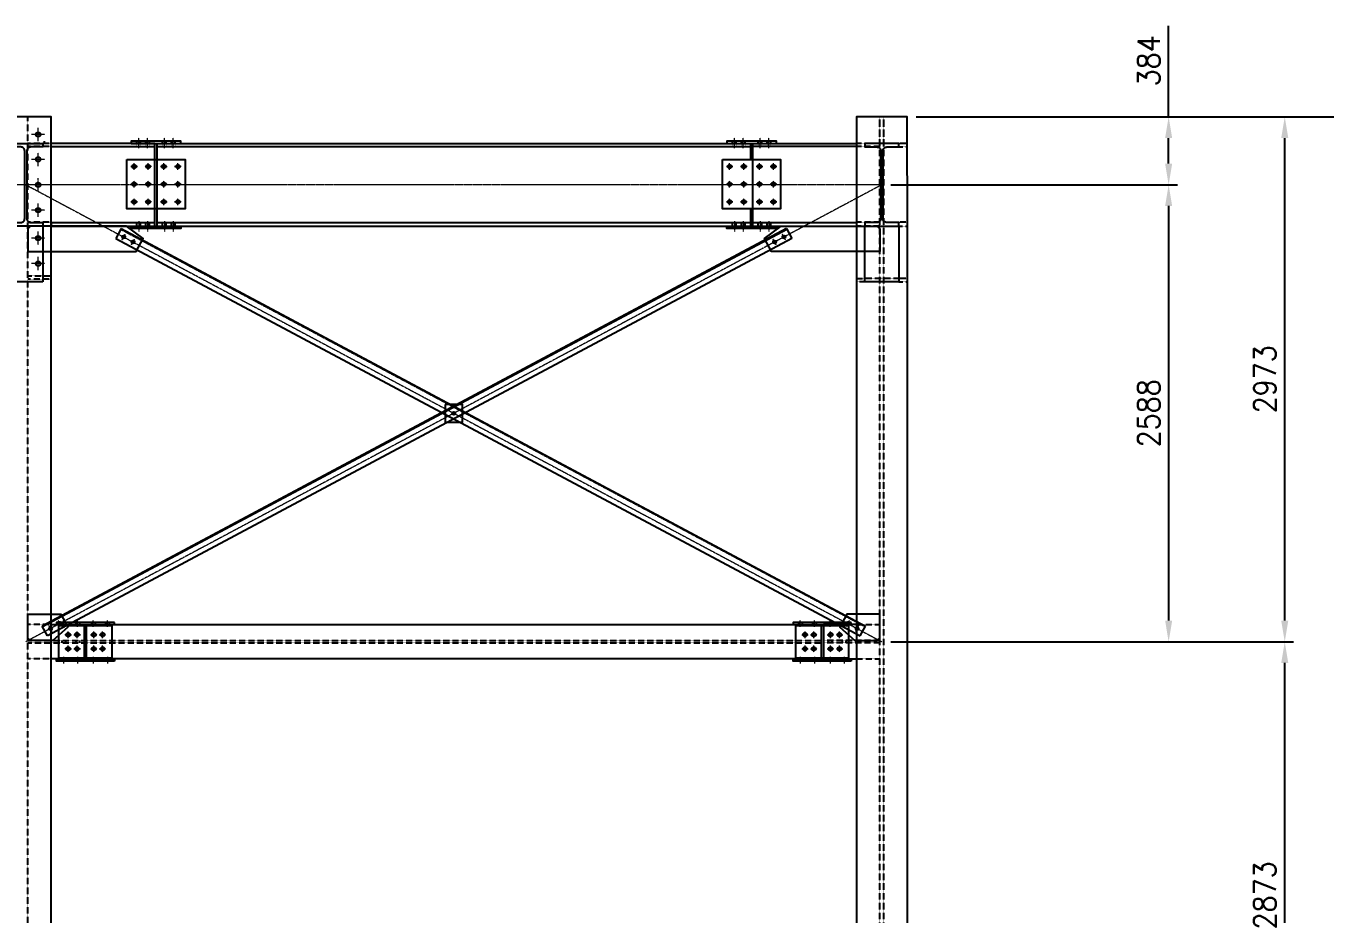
# Model space of a CAD drawing. Header units: millimetres. Extents: x 13669 to 217197, y -88248 to 24578.
# Drawn here: x 70046 to 77405, y -14609 to -9580 of the extents above; entities that cross this region are included whole.
import ezdxf

# ---------------------------------------------------------------- set-up
doc = ezdxf.new("R2010")
doc.units = ezdxf.units.MM
doc.linetypes.add('CENTER2', pattern=[1.125, 0.75, -0.125, 0.125, -0.125])
doc.linetypes.add('DASHED2', pattern=[0.375, 0.25, -0.125])
for name, color, linetype in [('CHAPA PISO', 3, 'Continuous'), ('SDDIM', 1, 'Continuous'), ('Tx_DDIM', 1, 'Continuous'), ('Tx_M_EQUIPOS', 4, 'Continuous'), ('Tx_M_EXISTENTES', 8, 'Continuous'), ('Tx_M_OCULTOS', 2, 'DASHED2')]:
    doc.layers.add(name, color=color, linetype=linetype)
for name, color, linetype, lineweight in [('Tx_EJES', 1, 'CENTER2', 5), ('Tx_M_CONTORNO FINO', 1, 'Continuous', 5), ('Tx_M_OCULTAS FINO', 1, 'DASHED2', 5)]:
    doc.layers.add(name, color=color, linetype=linetype, lineweight=lineweight)
doc.styles.add('ROMANS', font='romans.shx', dxfattribs={"width": 0.9})
doc.dimstyles.new('ESC 1-50', dxfattribs={"dimscale": 50, "dimtxt": 2.5, "dimasz": 2.4, "dimexe": 1, "dimexo": 1, "dimgap": 1, "dimtad": 1, "dimdec": 0, "dimtxsty": 'ROMANS', "dimcen": 2.5, "dimclrd": 256, "dimclre": 256, "dimclrt": 3, "dimadec": 0, "dimazin": 2, "dimtfac": 0.5, "dimtdec": 0, "dimtmove": 0, "dimatfit": 3, "dimfxl": 1, "dimtfill": 1, "dimtfillclr": 256, "dimtolj": 2, "dimlwd": -1, "dimarcsym": 0})

# ---------------------------------------------------------------- blocks, each defined once
blk = doc.blocks.new('*D276')
at = {"layer": 'Defpoints', "color": 0, "transparency": 16777216}
for p in [(75735.6, -13066.9), (77177.4, -13066.9), (76022, -15939.9)]:
    blk.add_point(p, dxfattribs=at)
at = {"layer": 'Tx_DDIM', "lineweight": -2, "transparency": 16777216}
for p, q in [((75785.6, -13066.9), (77227.4, -13066.9)), ((76072, -15939.9), (77227.4, -15939.9))]:
    blk.add_line(p, q, dxfattribs=at)
at = {"layer": 'Tx_DDIM', "transparency": 16777216}
blk.add_line((77177.4, -15819.9), (77177.4, -13186.9), dxfattribs=at)
for points in [[(77157.4, -13186.9), (77197.4, -13186.9), (77177.4, -13066.9)], [(77157.4, -15819.9), (77197.4, -15819.9), (77177.4, -15939.9)]]:
    blk.add_solid(points, dxfattribs=at)
at = {"layer": 'Tx_DDIM', "color": 3, "transparency": 16777216, "insert": (77064.9, -14503.4), "char_height": 125, "attachment_point": 5, "rotation": 90, "style": 'ROMANS', "bg_fill": 3, "box_fill_scale": 1.1, "bg_fill_color": 256, "bg_fill_true_color": 13158600, "bg_fill_transparency": 0}
blk.add_mtext('\\A2;2873', dxfattribs=at)
blk = doc.blocks.new('*D277')
at = {"layer": 'Defpoints', "color": 0, "transparency": 16777216}
for p in [(75038.3, -10094.3), (77177.4, -10094.3), (75735.6, -13066.9)]:
    blk.add_point(p, dxfattribs=at)
at = {"layer": 'Tx_DDIM', "lineweight": -2, "transparency": 16777216}
for p, q in [((75088.3, -10094.3), (77227.4, -10094.3)), ((75785.6, -13066.9), (77227.4, -13066.9))]:
    blk.add_line(p, q, dxfattribs=at)
at = {"layer": 'Tx_DDIM', "transparency": 16777216}
blk.add_line((77177.4, -12946.9), (77177.4, -10214.3), dxfattribs=at)
for points in [[(77157.4, -10214.3), (77197.4, -10214.3), (77177.4, -10094.3)], [(77157.4, -12946.9), (77197.4, -12946.9), (77177.4, -13066.9)]]:
    blk.add_solid(points, dxfattribs=at)
at = {"layer": 'Tx_DDIM', "color": 3, "transparency": 16777216, "insert": (77064.9, -11580.6), "char_height": 125, "attachment_point": 5, "rotation": 90, "style": 'ROMANS', "bg_fill": 3, "box_fill_scale": 1.1, "bg_fill_color": 256, "bg_fill_true_color": 13158600, "bg_fill_transparency": 0}
blk.add_mtext('\\A2;2973', dxfattribs=at)
blk = doc.blocks.new('*D278')
at = {"layer": 'Defpoints', "color": 0, "transparency": 16777216}
for p in [(76157.9, -10094.3), (76280.7, -18934.9), (77835.3, -18934.9)]:
    blk.add_point(p, dxfattribs=at)
at = {"layer": 'Tx_DDIM', "lineweight": -2, "transparency": 16777216}
for p, q in [((76207.9, -10094.3), (77885.3, -10094.3)), ((76330.7, -18934.9), (77885.3, -18934.9))]:
    blk.add_line(p, q, dxfattribs=at)
at = {"layer": 'Tx_DDIM', "transparency": 16777216}
blk.add_line((77835.3, -10214.3), (77835.3, -18814.9), dxfattribs=at)
for points in [[(77815.3, -10214.3), (77855.3, -10214.3), (77835.3, -10094.3)], [(77815.3, -18814.9), (77855.3, -18814.9), (77835.3, -18934.9)]]:
    blk.add_solid(points, dxfattribs=at)
at = {"layer": 'Tx_DDIM', "color": 3, "transparency": 16777216, "insert": (77722.8, -14514.6), "char_height": 125, "attachment_point": 5, "rotation": 90, "style": 'ROMANS', "bg_fill": 3, "box_fill_scale": 1.1, "bg_fill_color": 256, "bg_fill_true_color": 13158600, "bg_fill_transparency": 0}
blk.add_mtext('\\A2;8841', dxfattribs=at)
blk = doc.blocks.new('*D279')
at = {"layer": 'Defpoints', "color": 0, "transparency": 16777216}
for p in [(75038.3, -10094.3), (76519.6, -10094.3), (74894.8, -10478.8)]:
    blk.add_point(p, dxfattribs=at)
at = {"layer": 'SDDIM', "transparency": 16777216}
for p, q in [((76519.6, -10094.3), (76519.6, -9579.6)), ((76519.6, -10358.8), (76519.6, -10214.3))]:
    blk.add_line(p, q, dxfattribs=at)
at = {"layer": 'SDDIM', "lineweight": -2, "transparency": 16777216}
for p, q in [((75088.3, -10094.3), (76569.6, -10094.3)), ((74944.8, -10478.8), (76569.6, -10478.8))]:
    blk.add_line(p, q, dxfattribs=at)
at = {"layer": 'SDDIM', "transparency": 16777216}
for points in [[(76499.6, -10214.3), (76539.6, -10214.3), (76519.6, -10094.3)], [(76499.6, -10358.8), (76539.6, -10358.8), (76519.6, -10478.8)]]:
    blk.add_solid(points, dxfattribs=at)
at = {"layer": 'SDDIM', "color": 3, "transparency": 16777216, "insert": (76407.1, -9776.9), "char_height": 125, "attachment_point": 5, "rotation": 90, "style": 'ROMANS', "bg_fill": 3, "box_fill_scale": 1.1, "bg_fill_color": 256, "bg_fill_true_color": 13158600, "bg_fill_transparency": 0}
blk.add_mtext('\\A2;384', dxfattribs=at)
blk = doc.blocks.new('*D280')
at = {"layer": 'Defpoints', "color": 0, "transparency": 16777216}
for p in [(74894.8, -10478.8), (74894.8, -13066.9), (76519.6, -13066.9)]:
    blk.add_point(p, dxfattribs=at)
at = {"layer": 'SDDIM', "lineweight": -2, "transparency": 16777216}
for p, q in [((74944.8, -10478.8), (76569.6, -10478.8)), ((74944.8, -13066.9), (76569.6, -13066.9))]:
    blk.add_line(p, q, dxfattribs=at)
at = {"layer": 'SDDIM', "transparency": 16777216}
blk.add_line((76519.6, -10598.8), (76519.6, -12946.9), dxfattribs=at)
for points in [[(76499.6, -10598.8), (76539.6, -10598.8), (76519.6, -10478.8)], [(76499.6, -12946.9), (76539.6, -12946.9), (76519.6, -13066.9)]]:
    blk.add_solid(points, dxfattribs=at)
at = {"layer": 'SDDIM', "color": 3, "transparency": 16777216, "insert": (76407.1, -11772.9), "char_height": 125, "attachment_point": 5, "rotation": 90, "style": 'ROMANS', "bg_fill": 3, "box_fill_scale": 1.1, "bg_fill_color": 256, "bg_fill_true_color": 13158600, "bg_fill_transparency": 0}
blk.add_mtext('\\A2;2588', dxfattribs=at)

msp = doc.modelspace()

# ---------------------------------------------------------------- linework, layer by layer
at = {"layer": 'CHAPA PISO'}
for p, q in [((70044.809871, -10244.2665934), (70097.809871, -10244.2665934)), ((70150.809871, -10244.2665935), (70150.809871, -10232.2665935)), ((70188.309871, -10689.9665936), (70188.309871, -10713.2665934))]:
    msp.add_line(p, q, dxfattribs=at)
at = {"layer": 'Tx_EJES'}
for p, q in [((70152.509871, -10194.5165936), (70077.109871, -10194.5165936)), ((70114.809871, -10232.2165936), (70114.809871, -10156.8165936)), ((70684.9848709, -10270.1415933), (70684.9848709, -10213.5915933)), ((70734.9848709, -10270.1415933), (70734.9848709, -10213.5915933)), ((70830.2348709, -10270.1415933), (70830.2348709, -10213.5915933)), ((70880.2348709, -10270.1415933), (70880.2348709, -10213.5915933)), ((74059.3848711, -10270.1415933), (74059.3848711, -10213.5915933)), ((74109.3848711, -10270.1415933), (74109.3848711, -10213.5915933)), ((74204.6348711, -10270.1415933), (74204.6348711, -10213.5915933)), ((74254.6348711, -10270.1415933), (74254.6348711, -10213.5915933)), ((70114.809871, -10372.8165936), (70114.809871, -10297.4165936)), ((70685.0996621, -10271.7665932), (70685.0996621, -10234.0665932)), ((70734.8700797, -10271.7665931), (70734.8700797, -10234.0665931)), ((70830.3496624, -10271.7665932), (70830.3496624, -10234.0665932)), ((70880.12008, -10271.7665931), (70880.12008, -10234.0665931)), ((74059.4996623, -10271.7665932), (74059.4996623, -10234.0665932)), ((74109.4996623, -10271.7665931), (74109.4996623, -10234.0665931)), ((74204.5200799, -10271.7665934), (74204.5200799, -10234.0665934)), ((74254.5200799, -10271.7665932), (74254.5200799, -10234.0665932)), ((70152.509871, -10335.1165936), (70077.109871, -10335.1165936)), ((70677.0098709, -10375.7665933), (70639.3098709, -10375.7665933)), ((70639.3098709, -10375.7665936), (70677.0098709, -10375.7665936)), ((70658.1598709, -10394.6165933), (70658.1598709, -10356.9165933)), ((70658.1598709, -10394.6165936), (70658.1598709, -10356.9165936)), ((70757.0098709, -10375.7665933), (70719.3098709, -10375.7665933)), ((70719.3098709, -10375.7665936), (70757.0098709, -10375.7665936)), ((70738.1598709, -10394.6165933), (70738.1598709, -10356.9165933)), ((70738.1598709, -10394.6165936), (70738.1598709, -10356.9165936)), ((70845.9098709, -10375.7665933), (70808.2098709, -10375.7665933)), ((70808.2098712, -10375.7665933), (70845.9098712, -10375.7665933)), ((70827.0598709, -10394.6165933), (70827.0598709, -10356.9165933)), ((70827.0598712, -10394.6165933), (70827.0598712, -10356.9165933)), ((70925.9098709, -10375.7665933), (70888.2098709, -10375.7665933)), ((70888.2098712, -10375.7665933), (70925.9098712, -10375.7665933)), ((70907.0598709, -10394.6165933), (70907.0598709, -10356.9165933)), ((70907.0598712, -10394.6165933), (70907.0598712, -10356.9165933)), ((74051.4098711, -10375.7665933), (74013.7098711, -10375.7665933)), ((74013.7098711, -10375.7665933), (74051.4098711, -10375.7665933)), ((74032.5598711, -10394.6165933), (74032.5598711, -10356.9165933)), ((74032.5598711, -10394.6165933), (74032.5598711, -10356.9165933)), ((74131.4098711, -10375.7665933), (74093.7098711, -10375.7665933)), ((74093.7098711, -10375.7665933), (74131.4098711, -10375.7665933)), ((74112.5598711, -10394.6165933), (74112.5598711, -10356.9165933)), ((74112.5598711, -10394.6165933), (74112.5598711, -10356.9165933)), ((74182.6098711, -10375.7665933), (74220.3098711, -10375.7665933)), ((74220.3098711, -10375.7665933), (74182.6098711, -10375.7665933)), ((74201.4598711, -10394.6165933), (74201.4598711, -10356.9165933)), ((74201.4598711, -10394.6165933), (74201.4598711, -10356.9165933)), ((74262.6098711, -10375.7665933), (74300.3098711, -10375.7665933)), ((74300.3098711, -10375.7665933), (74262.6098711, -10375.7665933)), ((74281.4598711, -10394.6165933), (74281.4598711, -10356.9165933)), ((74281.4598711, -10394.6165933), (74281.4598711, -10356.9165933)), ((70114.809871, -10516.7165936), (70114.809871, -10441.3165936)), ((74894.809871, -10478.7665934), (63834.4744281, -10478.7665934)), ((70044.8098709, -10478.7665934), (74894.809871, -13066.9465937)), ((74894.809871, -10478.7665934), (70044.8098709, -13066.9465937)), ((70152.509871, -10479.0165936), (70077.109871, -10479.0165936)), ((70677.0098709, -10475.7665933), (70639.3098709, -10475.7665933)), ((70639.3098709, -10475.7665936), (70677.0098709, -10475.7665936)), ((70658.1598709, -10494.6165933), (70658.1598709, -10456.9165933)), ((70658.1598709, -10494.6165936), (70658.1598709, -10456.9165936)), ((70757.0098709, -10475.7665933), (70719.3098709, -10475.7665933)), ((70719.3098709, -10475.7665936), (70757.0098709, -10475.7665936)), ((70738.1598709, -10494.6165933), (70738.1598709, -10456.9165933)), ((70738.1598709, -10494.6165936), (70738.1598709, -10456.9165936)), ((70845.9098709, -10475.7665933), (70808.2098709, -10475.7665933)), ((70808.2098712, -10475.7665933), (70845.9098712, -10475.7665933)), ((70827.0598709, -10494.6165933), (70827.0598709, -10456.9165933)), ((70827.0598712, -10494.6165933), (70827.0598712, -10456.9165933)), ((70925.9098709, -10475.7665933), (70888.2098709, -10475.7665933)), ((70888.2098712, -10475.7665933), (70925.9098712, -10475.7665933)), ((70907.0598709, -10494.6165933), (70907.0598709, -10456.9165933)), ((70907.0598712, -10494.6165933), (70907.0598712, -10456.9165933)), ((74051.4098711, -10475.7665933), (74013.7098711, -10475.7665933)), ((74013.7098711, -10475.7665933), (74051.4098711, -10475.7665933)), ((74032.5598711, -10494.6165933), (74032.5598711, -10456.9165933)), ((74032.5598711, -10494.6165933), (74032.5598711, -10456.9165933)), ((74131.4098711, -10475.7665933), (74093.7098711, -10475.7665933)), ((74093.7098711, -10475.7665933), (74131.4098711, -10475.7665933)), ((74112.5598711, -10494.6165933), (74112.5598711, -10456.9165933)), ((74112.5598711, -10494.6165933), (74112.5598711, -10456.9165933)), ((74182.6098711, -10475.7665933), (74220.3098711, -10475.7665933)), ((74220.3098711, -10475.7665933), (74182.6098711, -10475.7665933)), ((74201.4598711, -10494.6165933), (74201.4598711, -10456.9165933)), ((74201.4598711, -10494.6165933), (74201.4598711, -10456.9165933)), ((74262.6098711, -10475.7665933), (74300.3098711, -10475.7665933)), ((74300.3098711, -10475.7665933), (74262.6098711, -10475.7665933)), ((74281.4598711, -10494.6165933), (74281.4598711, -10456.9165933)), ((74281.4598711, -10494.6165933), (74281.4598711, -10456.9165933)), ((70114.809871, -10660.6165936), (70114.809871, -10585.2165936)), ((70677.0098709, -10575.7665933), (70639.3098709, -10575.7665933)), ((70639.3098709, -10575.7665936), (70677.0098709, -10575.7665936)), ((70658.1598709, -10594.6165933), (70658.1598709, -10556.9165933)), ((70658.1598709, -10594.6165936), (70658.1598709, -10556.9165936)), ((70757.0098709, -10575.7665933), (70719.3098709, -10575.7665933)), ((70719.3098709, -10575.7665936), (70757.0098709, -10575.7665936)), ((70738.1598709, -10594.6165933), (70738.1598709, -10556.9165933)), ((70738.1598709, -10594.6165936), (70738.1598709, -10556.9165936)), ((70845.9098709, -10575.7665933), (70808.2098709, -10575.7665933)), ((70808.2098712, -10575.7665933), (70845.9098712, -10575.7665933)), ((70827.0598709, -10594.6165933), (70827.0598709, -10556.9165933)), ((70827.0598712, -10594.6165933), (70827.0598712, -10556.9165933)), ((70925.9098709, -10575.7665933), (70888.2098709, -10575.7665933)), ((70888.2098712, -10575.7665933), (70925.9098712, -10575.7665933)), ((70907.0598709, -10594.6165933), (70907.0598709, -10556.9165933)), ((70907.0598712, -10594.6165933), (70907.0598712, -10556.9165933)), ((74051.4098711, -10575.7665933), (74013.7098711, -10575.7665933)), ((74013.7098711, -10575.7665933), (74051.4098711, -10575.7665933)), ((74032.5598711, -10594.6165933), (74032.5598711, -10556.9165933)), ((74032.5598711, -10594.6165933), (74032.5598711, -10556.9165933)), ((74131.4098711, -10575.7665933), (74093.7098711, -10575.7665933)), ((74093.7098711, -10575.7665933), (74131.4098711, -10575.7665933)), ((74112.5598711, -10594.6165933), (74112.5598711, -10556.9165933)), ((74112.5598711, -10594.6165933), (74112.5598711, -10556.9165933)), ((74182.6098711, -10575.7665933), (74220.3098711, -10575.7665933)), ((74220.3098711, -10575.7665933), (74182.6098711, -10575.7665933)), ((74201.4598711, -10594.6165933), (74201.4598711, -10556.9165933)), ((74201.4598711, -10594.6165933), (74201.4598711, -10556.9165933)), ((74262.6098711, -10575.7665933), (74300.3098711, -10575.7665933)), ((74300.3098711, -10575.7665933), (74262.6098711, -10575.7665933)), ((74281.4598711, -10594.6165933), (74281.4598711, -10556.9165933)), ((74281.4598711, -10594.6165933), (74281.4598711, -10556.9165933)), ((70152.509871, -10622.9165936), (70077.109871, -10622.9165936)), ((70114.809871, -10819.1290468), (70114.809871, -10743.7290468)), ((70684.7552882, -10687.3915934), (70684.7552882, -10743.9415934)), ((70684.8700794, -10685.7665938), (70684.8700794, -10723.4665938)), ((70734.640497, -10685.7665939), (70734.640497, -10723.4665939)), ((70734.7552882, -10687.3915934), (70734.7552882, -10743.9415934)), ((70830.0052882, -10687.3915934), (70830.0052882, -10743.9415934)), ((70830.1200797, -10685.7665937), (70830.1200797, -10723.4665937)), ((70879.8904973, -10685.7665937), (70879.8904973, -10723.4665937)), ((70880.0052882, -10687.3915934), (70880.0052882, -10743.9415934)), ((74059.3848711, -10687.3915934), (74059.3848711, -10743.9415934)), ((74059.4996623, -10685.7665937), (74059.4996623, -10723.4665937)), ((74109.3848711, -10687.3915934), (74109.3848711, -10743.9415934)), ((74109.4996623, -10685.7665939), (74109.4996623, -10723.4665939)), ((74204.5200799, -10685.7665939), (74204.5200799, -10723.4665939)), ((74204.6348711, -10687.3915934), (74204.6348711, -10743.9415934)), ((74254.5200799, -10685.766594), (74254.5200799, -10723.466594)), ((74254.6348711, -10687.3915934), (74254.6348711, -10743.9415934)), ((70152.509871, -10781.4290468), (70077.109871, -10781.4290468)), ((70590.2710916, -10791.3855672), (70608.1615882, -10757.8605)), ((70643.2054083, -10819.6337198), (70661.0959049, -10786.1086525)), ((74296.4143337, -10819.6337198), (74278.5238371, -10786.1086525)), ((74349.3486504, -10791.3855672), (74331.4581538, -10757.8605)), ((70114.809871, -10963.1290468), (70114.809871, -10887.7290468)), ((70152.509871, -10925.4290468), (70077.109871, -10925.4290468)), ((70246.8374802, -12980.6716211), (70228.9469836, -12947.1465539)), ((70258.1598711, -12982.4465937), (70258.1598711, -12944.7465937)), ((70338.1598711, -12982.4465937), (70338.1598711, -12944.7465937)), ((70427.0598711, -12982.4465937), (70427.0598711, -12944.7465937)), ((70507.0598711, -12982.4465937), (70507.0598711, -12944.7465937)), ((74432.559871, -12982.4465937), (74432.559871, -12944.7465937)), ((74512.559871, -12982.4465937), (74512.559871, -12944.7465937)), ((74601.459871, -12982.4465937), (74601.459871, -12944.7465937)), ((74681.459871, -12982.4465937), (74681.459871, -12944.7465937)), ((74692.7822618, -12980.6716211), (74710.6727584, -12947.1465539)), ((70193.9031636, -13008.9197736), (70176.012667, -12975.3947064)), ((70284.9848711, -13045.7965937), (70284.9848711, -13008.0965937)), ((70284.9848711, -13045.7965937), (70284.9848711, -13008.0965937)), ((70334.9848711, -13045.7965937), (70334.9848711, -13008.0965937)), ((70334.9848711, -13045.7965937), (70334.9848711, -13008.0965937)), ((70430.2348711, -13045.7965937), (70430.2348711, -13008.0965937)), ((70430.2348711, -13045.7965937), (70430.2348711, -13008.0965937)), ((70480.2348711, -13045.7965937), (70480.2348711, -13008.0965937)), ((70480.2348711, -13045.7965937), (70480.2348711, -13008.0965937)), ((74459.384871, -13045.7965937), (74459.384871, -13008.0965937)), ((74459.384871, -13045.7965937), (74459.384871, -13008.0965937)), ((74509.384871, -13045.7965937), (74509.384871, -13008.0965937)), ((74509.384871, -13045.7965937), (74509.384871, -13008.0965937)), ((74604.634871, -13045.7965937), (74604.634871, -13008.0965937)), ((74604.634871, -13045.7965937), (74604.634871, -13008.0965937)), ((74654.634871, -13045.7965937), (74654.634871, -13008.0965937)), ((74654.634871, -13045.7965937), (74654.634871, -13008.0965937)), ((74745.7165784, -13008.9197736), (74763.607075, -12975.3947064)), ((70303.8348711, -13026.9465937), (70266.1348711, -13026.9465937)), ((70266.1348711, -13026.9465937), (70303.8348711, -13026.9465937)), ((70284.9848711, -13125.7965937), (70284.9848711, -13088.0965937)), ((70284.9848711, -13125.7965937), (70284.9848711, -13088.0965937)), ((70353.8348711, -13026.9465937), (70316.1348711, -13026.9465937)), ((70316.1348711, -13026.9465937), (70353.8348711, -13026.9465937)), ((70334.9848711, -13125.7965937), (70334.9848711, -13088.0965937)), ((70334.9848711, -13125.7965937), (70334.9848711, -13088.0965937)), ((70411.3848711, -13026.9465937), (70449.0848711, -13026.9465937)), ((70411.3848711, -13026.9465937), (70449.0848711, -13026.9465937)), ((70430.2348711, -13125.7965937), (70430.2348711, -13088.0965937)), ((70430.2348711, -13125.7965937), (70430.2348711, -13088.0965937)), ((70461.3848711, -13026.9465937), (70499.0848711, -13026.9465937)), ((70461.3848711, -13026.9465937), (70499.0848711, -13026.9465937)), ((70480.2348711, -13125.7965937), (70480.2348711, -13088.0965937)), ((70480.2348711, -13125.7965937), (70480.2348711, -13088.0965937)), ((74440.534871, -13026.9465937), (74478.234871, -13026.9465937)), ((74440.534871, -13026.9465937), (74478.234871, -13026.9465937)), ((74459.384871, -13125.7965937), (74459.384871, -13088.0965937)), ((74459.384871, -13125.7965937), (74459.384871, -13088.0965937)), ((74490.534871, -13026.9465937), (74528.234871, -13026.9465937)), ((74490.534871, -13026.9465937), (74528.234871, -13026.9465937)), ((74509.384871, -13125.7965937), (74509.384871, -13088.0965937)), ((74509.384871, -13125.7965937), (74509.384871, -13088.0965937)), ((74585.784871, -13026.9465937), (74623.484871, -13026.9465937)), ((74585.784871, -13026.9465937), (74623.484871, -13026.9465937)), ((74604.634871, -13125.7965937), (74604.634871, -13088.0965937)), ((74604.634871, -13125.7965937), (74604.634871, -13088.0965937)), ((74635.784871, -13026.9465937), (74673.484871, -13026.9465937)), ((74635.784871, -13026.9465937), (74673.484871, -13026.9465937)), ((74654.634871, -13125.7965937), (74654.634871, -13088.0965937)), ((74654.634871, -13125.7965937), (74654.634871, -13088.0965937)), ((70258.1598711, -13151.4465937), (70258.1598711, -13189.1465937)), ((70303.8348711, -13106.9465937), (70266.1348711, -13106.9465937)), ((70266.1348711, -13106.9465937), (70303.8348711, -13106.9465937)), ((70353.8348711, -13106.9465937), (70316.1348711, -13106.9465937)), ((70316.1348711, -13106.9465937), (70353.8348711, -13106.9465937)), ((70338.1598711, -13151.4465937), (70338.1598711, -13189.1465937)), ((70411.3848711, -13106.9465937), (70449.0848711, -13106.9465937)), ((70411.3848711, -13106.9465937), (70449.0848711, -13106.9465937)), ((70427.0598711, -13151.4465937), (70427.0598711, -13189.1465937)), ((70461.3848711, -13106.9465937), (70499.0848711, -13106.9465937)), ((70461.3848711, -13106.9465937), (70499.0848711, -13106.9465937)), ((70507.0598711, -13151.4465937), (70507.0598711, -13189.1465937)), ((74432.559871, -13151.4465937), (74432.559871, -13189.1465937)), ((74440.534871, -13106.9465937), (74478.234871, -13106.9465937)), ((74440.534871, -13106.9465937), (74478.234871, -13106.9465937)), ((74490.534871, -13106.9465937), (74528.234871, -13106.9465937)), ((74490.534871, -13106.9465937), (74528.234871, -13106.9465937)), ((74512.559871, -13151.4465937), (74512.559871, -13189.1465937)), ((74585.784871, -13106.9465937), (74623.484871, -13106.9465937)), ((74585.784871, -13106.9465937), (74623.484871, -13106.9465937)), ((74601.459871, -13151.4465937), (74601.459871, -13189.1465937)), ((74635.784871, -13106.9465937), (74673.484871, -13106.9465937)), ((74635.784871, -13106.9465937), (74673.484871, -13106.9465937)), ((74681.459871, -13151.4465937), (74681.459871, -13189.1465937))]:
    msp.add_line(p, q, dxfattribs=at)
at = {"layer": 'Tx_M_CONTORNO FINO'}
for centre in [(70114.809871, -10194.5165936), (70114.809871, -10335.1165936), (70114.809871, -10479.0165936), (70114.809871, -10622.9165936), (70114.809871, -10781.4290468), (70114.809871, -10925.4290468)]:
    msp.add_circle(centre, 14, dxfattribs=at)
at = {"layer": 'Tx_M_EQUIPOS'}
for p, q in [((70776.1098709, -10244.2665936), (70188.309871, -10244.2665936)), ((70188.309871, -10261.5665936), (70776.1098709, -10261.5665936)), ((70776.1098709, -10615.7665936), (70776.1098709, -10244.2665936)), ((70789.1098712, -10335.7665933), (70789.1098712, -10244.2665933)), ((70789.1098712, -10244.2665933), (74150.5098711, -10244.2665933)), ((70789.1098712, -10261.5665933), (74150.5098711, -10261.5665933)), ((74150.5098711, -10244.2665933), (74150.5098711, -10335.7665933)), ((74163.5098711, -10335.7665933), (74163.5098711, -10244.2665933)), ((74163.5098711, -10244.2665933), (74751.3098711, -10244.2665933)), ((74751.3098711, -10261.5665933), (74163.5098711, -10261.5665933)), ((70776.1098709, -10713.2665934), (70776.1098709, -10335.7665933)), ((70789.1098712, -10713.2665934), (70789.1098712, -10335.7665933)), ((74163.5098711, -10713.2665934), (74163.5098711, -10335.7665933)), ((74150.5098711, -10615.7665933), (74150.5098711, -10713.2665934)), ((74354.8036645, -10727.2665933), (70137.6014749, -12977.7569776)), ((74357.0635167, -10731.5013386), (70139.8613271, -12981.991723)), ((70141.8098709, -10713.2665937), (70141.8098709, -11028.5065937)), ((70189.2383132, -10692.6665934), (70776.1098709, -10692.6665934)), ((70189.2383132, -10713.2665934), (74750.3587459, -10713.2665934)), ((70584.8160775, -10727.2665933), (70554.6847148, -10783.7298644)), ((70584.8160775, -10727.2665933), (74802.0182671, -12977.7569776)), ((70789.1098712, -10692.6665934), (74150.5098711, -10692.6665934)), ((74163.5098711, -10692.6665934), (74750.3587459, -10692.6665934)), ((74354.8036645, -10727.2665933), (74384.9350272, -10783.7298644)), ((74797.809871, -11028.5065935), (74797.809871, -10713.2665935)), ((74991.809871, -10713.2665935), (74991.809871, -11028.5065935)), ((74384.9350272, -10783.7298644), (70167.7328376, -13034.2202487)), ((70554.6847148, -10783.7298644), (74771.8869044, -13034.2202487)), ((70141.8098709, -11028.5065937), (69947.8098709, -11028.5065937)), ((74991.809871, -11028.5065935), (74797.809871, -11028.5065935)), ((70167.7328376, -13034.2202487), (70137.6014749, -12977.7569776)), ((74771.8869044, -13034.2202487), (74802.0182671, -12977.7569776))]:
    msp.add_line(p, q, dxfattribs=at)
for points in [[(70189.309871, -18311.2686901), (70189.309871, -10760.9747686), (70188.309871, -10094.2665936), (69901.309871, -10094.2665936), (69900.309871, -10745.0747686), (69900.309871, -18311.6774645)], [(70056.109871, -10857.4025681), (70670.2565158, -10857.4025681), (70709.8039293, -10783.2945248), (70615.5359796, -10713.2665934), (70071.1098711, -10713.2665934), (70056.109871, -10728.2665934), (70056.109871, -10857.4025681)], [(74883.509871, -10857.4025681), (74269.3632262, -10857.4025681), (74229.8158127, -10783.2945248), (74324.0837624, -10713.2665934), (74868.5098709, -10713.2665934), (74883.5098709, -10728.2665934), (74883.509871, -10857.4025681)], [(72419.809871, -11722.8565936), (72419.809871, -11822.8565936), (72519.809871, -11822.8565936), (72519.809871, -11822.8565936), (72519.809871, -11722.8565936), (72419.809871, -11722.8565936)], [(70056.109871, -12910.0842738), (70243.1732759, -12910.0842738), (70282.7206894, -12984.1923171), (70198.4527397, -13060.6465938), (70071.1098711, -13060.6465938), (70056.109871, -13045.6465938), (70056.109871, -12910.0842738)], [(74883.509871, -12910.0842738), (74696.4464661, -12910.0842738), (74656.8990526, -12984.1923171), (74741.1670023, -13060.6465938), (74868.5098709, -13060.6465938), (74883.5098709, -13045.6465938), (74883.509871, -12910.0842738)], [(70188.309871, -12969.9465937), (70376.1098711, -12969.9465937), (70376.1098711, -12976.1465937), (70376.1098711, -13157.7465937), (70376.1098711, -13163.9465937), (70188.309871, -13163.9465937)], [(74550.509871, -13157.7465937), (74550.509871, -13163.9465937), (70389.1098712, -13163.9465937), (70389.1098712, -13157.7465937), (70389.1098712, -12976.1465937), (70389.1098712, -12969.9465937), (74550.509871, -12969.9465937), (74550.509871, -12976.1465937), (74550.509871, -13157.7465937)], [(74751.3098711, -12969.9465937), (74563.509871, -12969.9465937), (74563.509871, -12976.1465937), (74563.509871, -13157.7465937), (74563.509871, -13163.9465937), (74751.3098711, -13163.9465937)]]:
    msp.add_lwpolyline(points, dxfattribs=at)
for points in [[(75039.309871, -18859.5465934), (75039.309871, -10760.9747686), (75038.3098711, -10094.2665935), (74751.3098711, -10094.2665935), (74750.309871, -10745.0747686), (74750.309871, -18859.5465934)], [(70642.6098709, -10244.2665933), (70922.6098709, -10244.2665933), (70922.6098709, -10231.5665933), (70642.6098709, -10231.5665933)], [(74017.0098711, -10244.2665933), (74297.0098711, -10244.2665933), (74297.0098711, -10231.5665933), (74017.0098711, -10231.5665933)], [(70618.1598709, -10335.7665933), (70947.0598709, -10335.7665933), (70947.0598709, -10615.7665933), (70618.1598709, -10615.7665933)], [(73992.5598711, -10335.7665933), (74321.4598711, -10335.7665933), (74321.4598711, -10615.7665933), (73992.5598711, -10615.7665933)], [(70642.3802882, -10713.2665934), (70922.3802882, -10713.2665934), (70922.3802887, -10725.9665936), (70642.3802887, -10725.9665936)], [(74017.0098711, -10713.2665934), (74297.0098711, -10713.2665934), (74297.0098715, -10725.9665936), (74017.0098715, -10725.9665936)], [(70547.0598711, -12957.2465937), (70218.1598711, -12957.2465937), (70218.1598711, -12969.9465937), (70547.0598711, -12969.9465937)], [(70231.0098711, -13157.7465937), (70534.2098711, -13157.7465937), (70534.2098711, -12976.1465937), (70231.0098711, -12976.1465937)], [(74721.459871, -12957.2465937), (74392.559871, -12957.2465937), (74392.559871, -12969.9465937), (74721.459871, -12969.9465937)], [(74405.409871, -13157.7465937), (74708.609871, -13157.7465937), (74708.609871, -12976.1465937), (74405.409871, -12976.1465937)], [(70547.0598711, -13176.6465937), (70218.1598711, -13176.6465937), (70218.1598711, -13163.9465937), (70547.0598711, -13163.9465937)], [(74721.459871, -13176.6465937), (74392.559871, -13176.6465937), (74392.559871, -13163.9465937), (74721.459871, -13163.9465937)]]:
    msp.add_lwpolyline(points, close=True, dxfattribs=at)
for points in [[(69947.809871, -10692.6665934), (70016.309871, -10692.6665934, 0.4142135624), (70038.509871, -10670.4665934), (70038.509871, -10287.0665934, 0.4142135624), (70016.309871, -10264.8665934), (69947.809871, -10264.8665934), (69947.809871, -10244.2665934), (70141.809871, -10244.2665934), (70141.809871, -10264.8665934), (70073.309871, -10264.8665934, 0.4142135624), (70051.109871, -10287.0665934), (70051.109871, -10670.4665934, 0.4142135624), (70073.309871, -10692.6665934), (70141.809871, -10692.6665934), (70141.809871, -10713.2665934), (69947.809871, -10713.2665934)], [(74991.809871, -10692.6665933), (74923.309871, -10692.6665933, -0.4142135624), (74901.109871, -10670.4665933), (74901.109871, -10287.0665933, -0.4142135624), (74923.309871, -10264.8665933), (74991.809871, -10264.8665933), (74991.809871, -10244.2665933), (74797.809871, -10244.2665933), (74797.809871, -10264.8665933), (74866.309871, -10264.8665933, -0.4142135624), (74888.509871, -10287.0665933), (74888.509871, -10670.4665933, -0.4142135624), (74866.309871, -10692.6665933), (74797.809871, -10692.6665933), (74797.809871, -10713.2665933), (74991.809871, -10713.2665933)]]:
    msp.add_lwpolyline(points, format="xyb", close=True, dxfattribs=at)
for centre, radius in [((70658.1598709, -10375.7665933), 10.5), ((70658.1598709, -10375.7665936), 10.5), ((70738.1598709, -10375.7665933), 10.5), ((70738.1598709, -10375.7665936), 10.5), ((70827.0598709, -10375.7665933), 10.5), ((70827.0598712, -10375.7665933), 10.5), ((70907.0598709, -10375.7665933), 10.5), ((70907.0598712, -10375.7665933), 10.5), ((74032.5598711, -10375.7665933), 10.5), ((74032.5598711, -10375.7665933), 10.5), ((74112.5598711, -10375.7665933), 10.5), ((74112.5598711, -10375.7665933), 10.5), ((74201.4598711, -10375.7665933), 10.5), ((74201.4598711, -10375.7665933), 10.5), ((74281.4598711, -10375.7665933), 10.5), ((74281.4598711, -10375.7665933), 10.5), ((70658.1598709, -10475.7665933), 10.5), ((70658.1598709, -10475.7665936), 10.5), ((70738.1598709, -10475.7665933), 10.5), ((70738.1598709, -10475.7665936), 10.5), ((70827.0598709, -10475.7665933), 10.5), ((70827.0598712, -10475.7665933), 10.5), ((70907.0598709, -10475.7665933), 10.5), ((70907.0598712, -10475.7665933), 10.5), ((74032.5598711, -10475.7665933), 10.5), ((74032.5598711, -10475.7665933), 10.5), ((74112.5598711, -10475.7665933), 10.5), ((74112.5598711, -10475.7665933), 10.5), ((74201.4598711, -10475.7665933), 10.5), ((74201.4598711, -10475.7665933), 10.5), ((74281.4598711, -10475.7665933), 10.5), ((74281.4598711, -10475.7665933), 10.5), ((70658.1598709, -10575.7665933), 10.5), ((70658.1598709, -10575.7665936), 10.5), ((70738.1598709, -10575.7665933), 10.5), ((70738.1598709, -10575.7665936), 10.5), ((70827.0598709, -10575.7665933), 10.5), ((70827.0598712, -10575.7665933), 10.5), ((70907.0598709, -10575.7665933), 10.5), ((70907.0598712, -10575.7665933), 10.5), ((74032.5598711, -10575.7665933), 10.5), ((74032.5598711, -10575.7665933), 10.5), ((74112.5598711, -10575.7665933), 10.5), ((74112.5598711, -10575.7665933), 10.5), ((74201.4598711, -10575.7665933), 10.5), ((74201.4598711, -10575.7665933), 10.5), ((74281.4598711, -10575.7665933), 10.5), ((74281.4598711, -10575.7665933), 10.5), ((70599.2163399, -10774.6230336), 9), ((70652.1506566, -10802.8711861), 9), ((74287.4690854, -10802.8711861), 9), ((74340.4034021, -10774.6230336), 9), ((72469.809871, -11772.8565936), 9), ((70184.9579153, -12992.15724), 9), ((70237.8922319, -12963.9090875), 9), ((70284.9848711, -13026.9465937), 10.5), ((70284.9848711, -13026.9465937), 10.5), ((70334.9848711, -13026.9465937), 10.5), ((70334.9848711, -13026.9465937), 10.5), ((70430.2348711, -13026.9465937), 10.5), ((70430.2348711, -13026.9465937), 10.5), ((70480.2348711, -13026.9465937), 10.5), ((70480.2348711, -13026.9465937), 10.5), ((74459.384871, -13026.9465937), 10.5), ((74459.384871, -13026.9465937), 10.5), ((74509.384871, -13026.9465937), 10.5), ((74509.384871, -13026.9465937), 10.5), ((74604.634871, -13026.9465937), 10.5), ((74604.634871, -13026.9465937), 10.5), ((74654.634871, -13026.9465937), 10.5), ((74654.634871, -13026.9465937), 10.5), ((74701.7275101, -12963.9090875), 9), ((74754.6618267, -12992.15724), 9), ((70284.9848711, -13106.9465937), 10.5), ((70284.9848711, -13106.9465937), 10.5), ((70334.9848711, -13106.9465937), 10.5), ((70334.9848711, -13106.9465937), 10.5), ((70430.2348711, -13106.9465937), 10.5), ((70430.2348711, -13106.9465937), 10.5), ((70480.2348711, -13106.9465937), 10.5), ((70480.2348711, -13106.9465937), 10.5), ((74459.384871, -13106.9465937), 10.5), ((74459.384871, -13106.9465937), 10.5), ((74509.384871, -13106.9465937), 10.5), ((74509.384871, -13106.9465937), 10.5), ((74604.634871, -13106.9465937), 10.5), ((74604.634871, -13106.9465937), 10.5), ((74654.634871, -13106.9465937), 10.5), ((74654.634871, -13106.9465937), 10.5)]:
    msp.add_circle(centre, radius, dxfattribs=at)
at = {"layer": 'Tx_M_EXISTENTES'}
for centre in [(70114.809871, -10194.5165936), (70114.809871, -10335.1165936), (70114.809871, -10479.0165936), (70114.809871, -10622.9165936), (70114.809871, -10781.4290468), (70114.809871, -10925.4290468)]:
    msp.add_circle(centre, 12.7, dxfattribs=at)
at = {"layer": 'Tx_M_OCULTAS FINO'}
msp.add_line((70582.5562253, -10731.5013386), (74799.7584149, -12981.991723), dxfattribs=at)
at = {"layer": 'Tx_M_OCULTOS', "extrusion": (6.12323e-17, 1, -1.83697e-16)}
for p, q in [((70056.109871, -18311.4570941), (70056.109871, -10094.2665936)), ((74883.5098711, -18859.5465934), (74883.5098711, -10094.2665935)), ((74906.1098711, -18859.5465934), (74906.1098711, -10094.2665935))]:
    msp.add_line(p, q, dxfattribs=at)
at = {"layer": 'Tx_M_OCULTOS', "extrusion": (-6.12323e-17, 1, -1.83697e-16)}
for p, q in [((74883.5098711, -10244.2665933), (74883.5098711, -10094.2665935)), ((74906.1098711, -10244.2665933), (74906.1098711, -10094.2665935))]:
    msp.add_line(p, q, dxfattribs=at)
at = {"layer": 'Tx_M_OCULTOS'}
for p, q in [((70188.309871, -10244.2665936), (70056.109871, -10244.2665936)), ((70188.309871, -10261.5665936), (70056.109871, -10261.5665936)), ((70674.4848709, -10244.2665933), (70674.4848709, -10231.5665933)), ((70674.7144533, -10244.2665936), (70674.7144533, -10261.5665936)), ((70695.4848709, -10244.2665933), (70695.4848709, -10231.5665933)), ((70695.4848709, -10244.2665936), (70695.4848709, -10261.5665936)), ((70724.4848709, -10244.2665933), (70724.4848709, -10231.5665933)), ((70724.4848709, -10244.2665936), (70724.4848709, -10261.5665936)), ((70745.2552885, -10244.2665936), (70745.2552885, -10261.5665936)), ((70745.4848709, -10244.2665933), (70745.4848709, -10231.5665933)), ((70819.7348709, -10244.2665933), (70819.7348709, -10231.5665933)), ((70819.9644536, -10244.2665934), (70819.9644536, -10261.5665934)), ((70840.7348709, -10244.2665933), (70840.7348709, -10231.5665933)), ((70840.7348712, -10244.2665934), (70840.7348712, -10261.5665934)), ((70869.7348709, -10244.2665933), (70869.7348709, -10231.5665933)), ((70869.7348712, -10244.2665934), (70869.7348712, -10261.5665934)), ((70890.5052888, -10244.2665934), (70890.5052888, -10261.5665934)), ((70890.7348709, -10244.2665933), (70890.7348709, -10231.5665933)), ((74048.8848711, -10244.2665933), (74048.8848711, -10231.5665933)), ((74049.1144535, -10244.2665933), (74049.1144535, -10261.5665933)), ((74069.8848711, -10244.2665933), (74069.8848711, -10231.5665933)), ((74069.8848711, -10244.2665933), (74069.8848711, -10261.5665933)), ((74098.8848711, -10244.2665933), (74098.8848711, -10231.5665933)), ((74099.1144535, -10244.2665933), (74099.1144535, -10261.5665933)), ((74119.8848711, -10244.2665933), (74119.8848711, -10231.5665933)), ((74119.8848711, -10244.2665933), (74119.8848711, -10261.5665933)), ((74194.1348711, -10244.2665933), (74194.1348711, -10231.5665933)), ((74194.1348711, -10244.2665934), (74194.1348711, -10261.5665934)), ((74214.9052887, -10244.2665934), (74214.9052887, -10261.5665934)), ((74215.1348711, -10244.2665933), (74215.1348711, -10231.5665933)), ((74244.1348711, -10244.2665933), (74244.1348711, -10231.5665933)), ((74244.1348711, -10244.2665934), (74244.1348711, -10261.5665934)), ((74264.9052887, -10244.2665934), (74264.9052887, -10261.5665934)), ((74265.1348711, -10244.2665933), (74265.1348711, -10231.5665933)), ((74883.5098711, -10244.2665933), (74751.3098711, -10244.2665933)), ((74883.5098711, -10261.5665933), (74751.3098711, -10261.5665933)), ((70188.309871, -10689.9665936), (70056.109871, -10689.9665936)), ((70188.3188704, -10713.2665934), (70056.1188704, -10713.2665934)), ((70674.2552882, -10713.2665934), (70674.2552882, -10725.9665936)), ((70674.4848706, -10713.2665937), (70674.4848706, -10695.9665937)), ((70695.2552882, -10713.2665937), (70695.2552882, -10695.9665937)), ((70695.2552882, -10713.2665934), (70695.2552882, -10725.9665936)), ((70724.2552882, -10713.2665937), (70724.2552882, -10695.9665937)), ((70724.2552882, -10713.2665934), (70724.2552882, -10725.9665936)), ((70745.0257058, -10713.2665937), (70745.0257058, -10695.9665937)), ((70745.2552882, -10713.2665934), (70745.2552882, -10725.9665936)), ((70819.5052882, -10713.2665934), (70819.5052882, -10725.9665936)), ((70819.7348709, -10713.2665935), (70819.7348709, -10695.9665935)), ((70840.5052882, -10713.2665934), (70840.5052882, -10725.9665936)), ((70840.5052885, -10713.2665935), (70840.5052885, -10695.9665935)), ((70869.5052882, -10713.2665934), (70869.5052882, -10725.9665936)), ((70869.5052885, -10713.2665934), (70869.5052885, -10695.9665934)), ((70890.2757061, -10713.2665934), (70890.2757061, -10695.9665934)), ((70890.5052882, -10713.2665934), (70890.5052882, -10725.9665936)), ((74048.8848711, -10713.2665934), (74048.8848711, -10725.9665936)), ((74049.1144535, -10713.2665937), (74049.1144535, -10695.9665937)), ((74069.8848711, -10713.2665937), (74069.8848711, -10695.9665937)), ((74069.8848711, -10713.2665934), (74069.8848711, -10725.9665936)), ((74098.8848711, -10713.2665934), (74098.8848711, -10725.9665936)), ((74099.1144535, -10713.2665937), (74099.1144535, -10695.9665937)), ((74119.8848711, -10713.2665937), (74119.8848711, -10695.9665937)), ((74119.8848711, -10713.2665934), (74119.8848711, -10725.9665936)), ((74194.1348711, -10713.2665938), (74194.1348711, -10695.9665938)), ((74194.1348711, -10713.2665934), (74194.1348711, -10725.9665936)), ((74214.9052887, -10713.2665938), (74214.9052887, -10695.9665938)), ((74215.1348711, -10713.2665934), (74215.1348711, -10725.9665936)), ((74244.1348711, -10713.2665938), (74244.1348711, -10695.9665938)), ((74244.1348711, -10713.2665934), (74244.1348711, -10725.9665936)), ((74264.9052887, -10713.2665938), (74264.9052887, -10695.9665938)), ((74265.1348711, -10713.2665934), (74265.1348711, -10725.9665936)), ((74883.5006518, -10713.2665931), (74751.3006518, -10713.2665931)), ((74883.5098711, -10689.9665933), (74751.3098711, -10689.9665933)), ((70056.109871, -10993.6540468), (70188.309871, -10993.6540468)), ((70188.309871, -11012.7540468), (70056.109871, -11012.7540468)), ((74751.309871, -11008.8940468), (74797.8098711, -11008.8940468)), ((74797.8098711, -11027.9440468), (74751.309871, -11027.9440468)), ((74797.809871, -11008.3315), (74991.809871, -11008.3315)), ((75038.3098711, -11008.8940468), (74991.809871, -11008.8940468)), ((74991.809871, -11027.9440468), (75038.3098711, -11027.9440468)), ((70188.309871, -12969.9465937), (70056.1098711, -12969.9465937)), ((70247.6348711, -12957.2465937), (70247.6348711, -12969.9465937)), ((70268.4052887, -12957.2465937), (70268.4052887, -12969.9465937)), ((70327.6348711, -12957.2465937), (70327.6348711, -12969.9465937)), ((70348.4052887, -12957.2465937), (70348.4052887, -12969.9465937)), ((70416.5348711, -12957.2465937), (70416.5348711, -12969.9465937)), ((70437.3052887, -12957.2465937), (70437.3052887, -12969.9465937)), ((70496.5348711, -12957.2465937), (70496.5348711, -12969.9465937)), ((70517.3052887, -12957.2465937), (70517.3052887, -12969.9465937)), ((74422.034871, -12957.2465937), (74422.034871, -12969.9465937)), ((74442.8052886, -12957.2465937), (74442.8052886, -12969.9465937)), ((74502.034871, -12957.2465937), (74502.034871, -12969.9465937)), ((74522.8052886, -12957.2465937), (74522.8052886, -12969.9465937)), ((74590.934871, -12957.2465937), (74590.934871, -12969.9465937)), ((74611.7052886, -12957.2465937), (74611.7052886, -12969.9465937)), ((74670.934871, -12957.2465937), (74670.934871, -12969.9465937)), ((74691.7052886, -12957.2465937), (74691.7052886, -12969.9465937)), ((74751.3098711, -12969.9465937), (74883.5098711, -12969.9465937)), ((70056.1098711, -13060.6465938), (70376.1098711, -13060.6465938)), ((70056.1098711, -13073.2465938), (70376.1098711, -13073.2465938)), ((70248.1031732, -13060.6465938), (70248.1031732, -13073.2465938)), ((70269.1531732, -13060.6465938), (70269.1531732, -13073.2465938)), ((70328.1031732, -13060.6465938), (70328.1031732, -13073.2465938)), ((70349.1531732, -13060.6465938), (70349.1531732, -13073.2465938)), ((70389.1098711, -13060.6465937), (74550.509871, -13060.6465937)), ((70389.1098711, -13073.2465937), (74550.509871, -13073.2465937)), ((74883.5098711, -13060.6465938), (74563.509871, -13060.6465938)), ((74883.5098711, -13073.2465938), (74563.509871, -13073.2465938)), ((74590.4665689, -13060.6465938), (74590.4665689, -13073.2465938)), ((74611.5165689, -13060.6465938), (74611.5165689, -13073.2465938)), ((74670.4665689, -13060.6465938), (74670.4665689, -13073.2465938)), ((74691.5165689, -13060.6465938), (74691.5165689, -13073.2465938)), ((70188.309871, -13163.9465937), (70056.1098711, -13163.9465937)), ((70247.6348711, -13176.6465937), (70247.6348711, -13163.9465937)), ((70268.4052887, -13176.6465937), (70268.4052887, -13163.9465937)), ((70327.6348711, -13176.6465937), (70327.6348711, -13163.9465937)), ((70348.4052887, -13176.6465937), (70348.4052887, -13163.9465937)), ((70416.5348711, -13176.6465937), (70416.5348711, -13163.9465937)), ((70437.3052887, -13176.6465937), (70437.3052887, -13163.9465937)), ((70496.5348711, -13176.6465937), (70496.5348711, -13163.9465937)), ((70517.3052887, -13176.6465937), (70517.3052887, -13163.9465937)), ((74422.034871, -13176.6465937), (74422.034871, -13163.9465937)), ((74442.8052886, -13176.6465937), (74442.8052886, -13163.9465937)), ((74502.034871, -13176.6465937), (74502.034871, -13163.9465937)), ((74522.8052886, -13176.6465937), (74522.8052886, -13163.9465937)), ((74590.934871, -13176.6465937), (74590.934871, -13163.9465937)), ((74611.7052886, -13176.6465937), (74611.7052886, -13163.9465937)), ((74670.934871, -13176.6465937), (74670.934871, -13163.9465937)), ((74691.7052886, -13176.6465937), (74691.7052886, -13163.9465937)), ((74751.3098711, -13163.9465937), (74883.5098711, -13163.9465937))]:
    msp.add_line(p, q, dxfattribs=at)

# ---------------------------------------------------------------- dimensions: what is measured, and where the dimension line sits
at = {"layer": 'Tx_DDIM'}
dim = msp.add_linear_dim(base=(77177.4491407, -13066.9465937), p1=(76022.0426824, -15939.9465932), p2=(75735.6284844, -13066.9465937), angle=90, dimstyle='ESC 1-50', override={"dimtmove": 1}, dxfattribs=at)
dim.commit()
dim.dimension.update_dxf_attribs({"geometry": '*D276', "text_midpoint": (77064.9491407, -14503.4465934)})

# ---------------------------------------------------------------- next in the draw order: dimensions: what is measured, and where the dimension line sits
dim = msp.add_linear_dim(base=(77177.4491407, -10094.2665935), p1=(75735.6284844, -13066.9465937), p2=(75038.3098711, -10094.2665935), angle=90, dimstyle='ESC 1-50', override={"dimtmove": 1}, dxfattribs=at)
dim.commit()
dim.dimension.update_dxf_attribs({"geometry": '*D277', "text_midpoint": (77064.9491407, -11580.6065936)})

# ---------------------------------------------------------------- next in the draw order: linework, layer by layer
at = {"layer": 'Tx_M_OCULTOS'}
for p, q in [((75038.3098711, -10245.0415934), (74991.809871, -10245.0415934)), ((74991.809871, -10264.0915934), (75038.3098711, -10264.0915934)), ((74991.8006517, -10713.2665935), (75038.3006518, -10713.2665935)), ((75038.3098711, -10689.9665933), (74991.809871, -10689.9665933))]:
    msp.add_line(p, q, dxfattribs=at)

# ---------------------------------------------------------------- next in the draw order: dimensions: what is measured, and where the dimension line sits
at = {"layer": 'Tx_DDIM'}
dim = msp.add_linear_dim(base=(77835.283772, -18934.9465934), p1=(76157.8795059, -10094.2665935), p2=(76280.6663349, -18934.9465934), angle=90, dimstyle='ESC 1-50', override={"dimtmove": 1}, dxfattribs=at)
dim.commit()
dim.dimension.update_dxf_attribs({"geometry": '*D278', "text_midpoint": (77722.783772, -14514.6065935)})

# ---------------------------------------------------------------- next in the draw order: dimensions: what is measured, and where the dimension line sits
at = {"layer": 'SDDIM'}
dim = msp.add_linear_dim(base=(76519.6145094719, -10094.2665935486), p1=(74894.8098710406, -10478.7665934086), p2=(75038.3098710609, -10094.2665935486), angle=90, dimstyle='ESC 1-50', override={"dimtfillclr": 7, "dimarcsym": 1}, dxfattribs=at)
dim.commit()
dim.dimension.update_dxf_attribs({"geometry": '*D279', "text_midpoint": (76407.1145094719, -9776.9451649772)})

# ---------------------------------------------------------------- next in the draw order: dimensions: what is measured, and where the dimension line sits
dim = msp.add_linear_dim(base=(76519.6145095, -13066.9465937), p1=(74894.809871, -10478.7665934), p2=(74894.809871, -13066.9465937), angle=90, dimstyle='ESC 1-50', override={"dimtfillclr": 7, "dimarcsym": 1}, dxfattribs=at)
dim.commit()
dim.dimension.update_dxf_attribs({"geometry": '*D280', "text_midpoint": (76407.1145095, -11772.8565936)})

doc.saveas('drawing.dxf')
